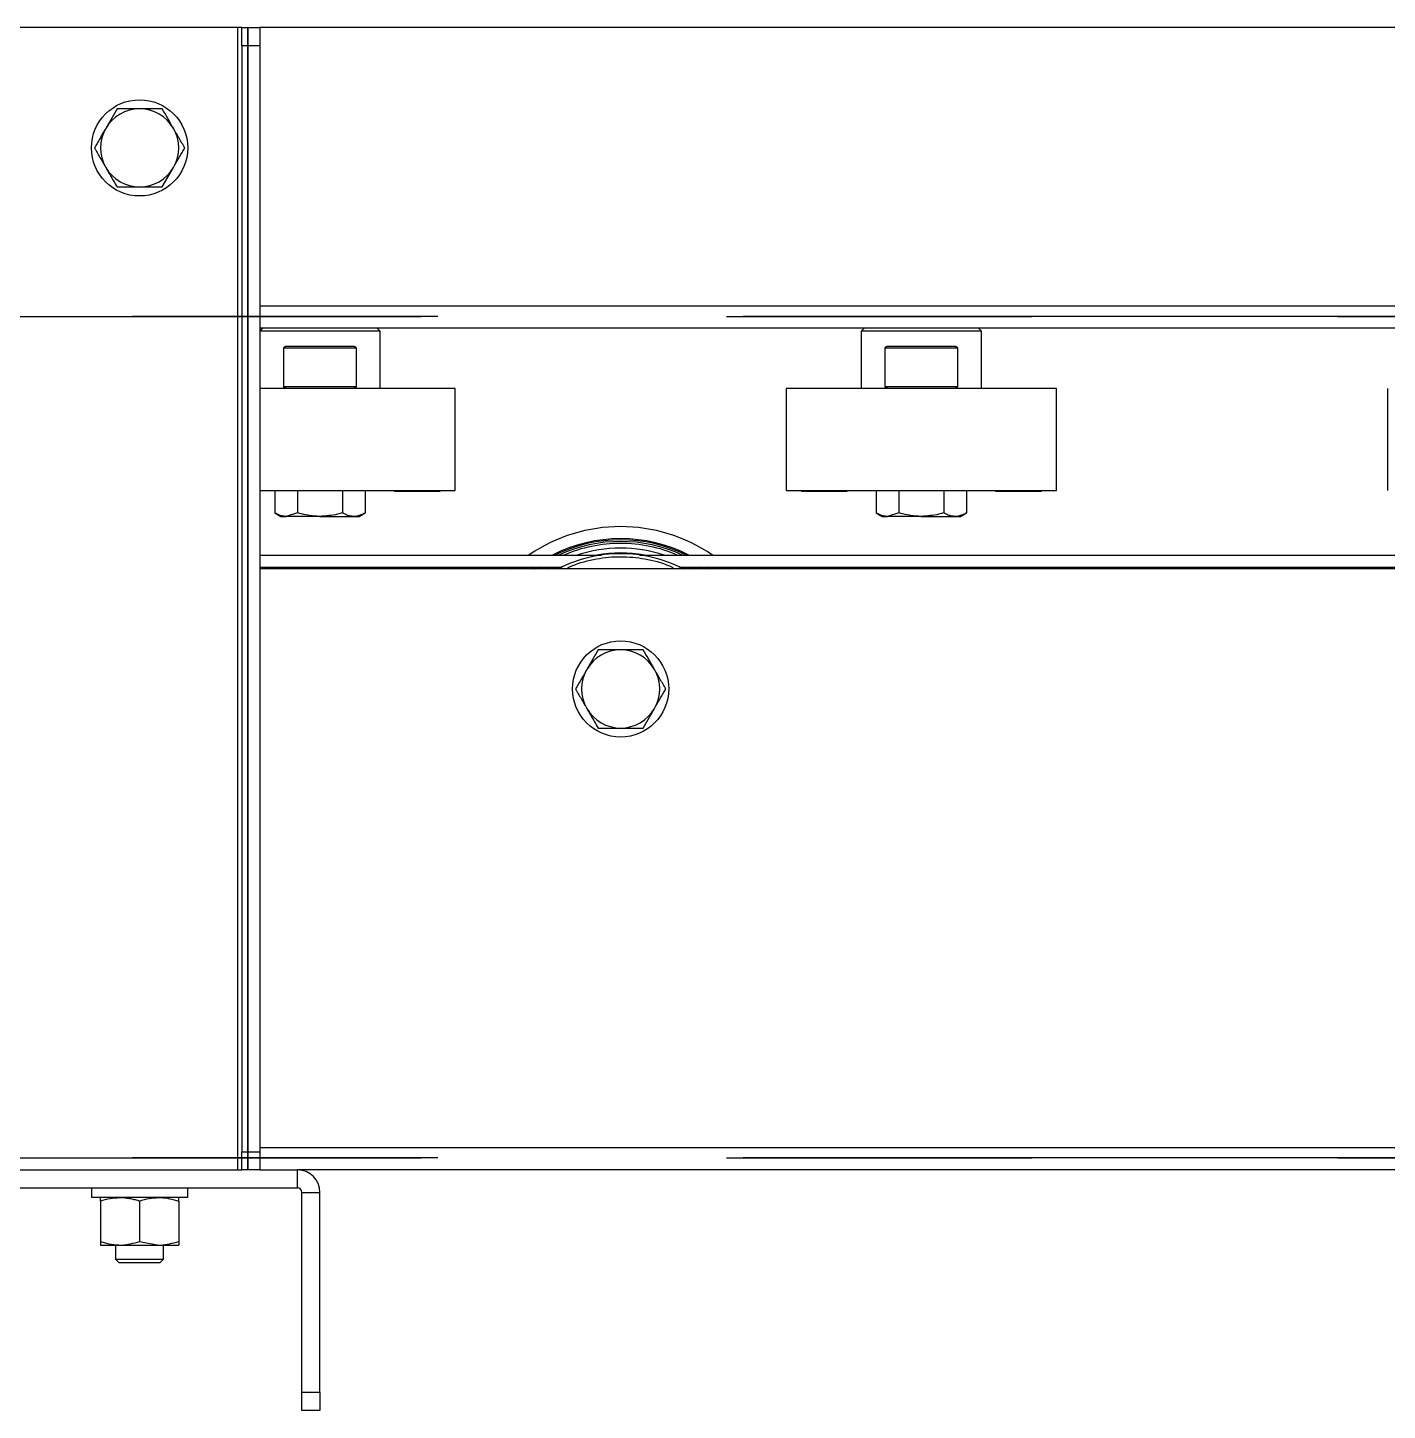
# Model space of a CAD drawing. Header units: millimetres. Extents: x 15 to 415, y 5 to 292.
# Drawn here: x 266.98 to 278.28, y 116.09 to 127.59 of the extents above; entities that cross this region are included whole.
import ezdxf

# ---------------------------------------------------------------- set-up
doc = ezdxf.new("R2010")
doc.units = ezdxf.units.MM
doc.linetypes.add('CENTERX2', pattern=[20.32, 12.7, -2.54, 2.54, -2.54])

msp = doc.modelspace()

# ---------------------------------------------------------------- linework, layer by layer
at = {"color": 7, "linetype": 'Continuous', "lineweight": 25}
for p, q in [((268.72054, 127.58944), (265.0942, 127.58944)), ((268.75737, 127.58944), (268.72054, 127.58944)), ((268.72054, 127.58944), (268.72054, 118.08944)), ((268.75737, 127.43944), (268.75737, 127.58944)), ((268.75737, 127.58944), (268.90737, 127.58944)), ((268.90737, 127.58944), (268.90737, 127.43944)), ((314.90737, 127.58944), (268.90737, 127.58944)), ((268.90737, 127.43944), (268.75737, 127.43944)), ((268.75737, 127.43944), (268.75737, 118.23944)), ((268.90737, 127.43944), (268.90737, 118.23944)), ((267.71973, 126.91444), (267.62591, 126.75194)), ((268.095, 126.26444), (268.18882, 126.42694)), ((268.93237, 125.08944), (268.90737, 125.06444)), ((314.90737, 125.08944), (268.90737, 125.08944)), ((269.40737, 125.06444), (268.90737, 125.06444)), ((269.90737, 125.06444), (269.40737, 125.06444)), ((269.90737, 125.06444), (269.88237, 125.08944)), ((269.90737, 124.58944), (269.90737, 125.06444)), ((273.93237, 125.08944), (273.90737, 125.06444)), ((273.90737, 125.06444), (273.90737, 124.58944)), ((274.40737, 125.06444), (273.90737, 125.06444)), ((274.90737, 125.06444), (274.40737, 125.06444)), ((274.90737, 125.06444), (274.88237, 125.08944)), ((274.90737, 124.58944), (274.90737, 125.06444)), ((269.10737, 124.60444), (269.10737, 124.92444)), ((269.70737, 124.92444), (269.10737, 124.92444)), ((269.12848, 124.93944), (269.68625, 124.93944)), ((269.70737, 124.92444), (269.70737, 124.60444)), ((274.10737, 124.60444), (274.10737, 124.92444)), ((274.70737, 124.92444), (274.10737, 124.92444)), ((274.12848, 124.93944), (274.68625, 124.93944)), ((274.70737, 124.92444), (274.70737, 124.60444)), ((269.6002, 124.58944), (268.90737, 124.58944)), ((269.10737, 124.60444), (269.70737, 124.60444)), ((270.53237, 124.58944), (269.6002, 124.58944)), ((270.53237, 123.73944), (270.53237, 124.58944)), ((273.28237, 124.58944), (273.28237, 123.73944)), ((274.6002, 124.58944), (273.28237, 124.58944)), ((274.10737, 124.60444), (274.70737, 124.60444)), ((275.53237, 124.58944), (274.6002, 124.58944)), ((275.53237, 123.73944), (275.53237, 124.58944)), ((278.28237, 124.58944), (278.28237, 123.73944)), ((268.90737, 123.73944), (269.6002, 123.73944)), ((269.03209, 123.73944), (269.03209, 123.55347)), ((269.21973, 123.73944), (269.21973, 123.55347)), ((269.595, 123.73944), (269.595, 123.55347)), ((269.6002, 123.73944), (270.53237, 123.73944)), ((269.78264, 123.73944), (269.78264, 123.55347)), ((270.02761, 123.73444), (270.02761, 123.73944)), ((270.03, 123.73444), (270.03, 123.73944)), ((270.03, 123.73444), (270.06065, 123.73444)), ((270.06065, 123.73944), (270.06065, 123.73444)), ((270.06065, 123.73444), (270.07382, 123.73444)), ((270.07382, 123.73444), (270.07382, 123.73944)), ((270.08413, 123.73444), (270.08413, 123.73944)), ((270.08992, 123.73444), (270.08992, 123.73944)), ((270.08992, 123.73444), (270.10156, 123.73444)), ((270.10156, 123.73444), (270.10156, 123.73944)), ((270.10156, 123.73444), (270.11635, 123.73444)), ((270.11635, 123.73444), (270.11635, 123.73944)), ((270.11635, 123.73444), (270.128, 123.73444)), ((270.128, 123.73944), (270.128, 123.73444)), ((270.128, 123.73444), (270.14168, 123.73444)), ((270.14587, 123.73444), (270.14587, 123.73944)), ((270.14587, 123.73444), (270.16031, 123.73444)), ((270.16031, 123.73444), (270.16031, 123.73944)), ((270.17571, 123.73444), (270.17571, 123.73944)), ((270.17571, 123.73444), (270.18465, 123.73444)), ((270.18465, 123.73444), (270.18465, 123.73944)), ((270.18465, 123.73444), (270.19327, 123.73444)), ((270.19327, 123.73444), (270.19327, 123.73944)), ((270.19327, 123.73444), (270.20222, 123.73444)), ((270.20222, 123.73444), (270.20222, 123.73944)), ((270.20222, 123.73444), (270.21086, 123.73444)), ((270.21086, 123.73444), (270.21086, 123.73944)), ((270.21086, 123.73444), (270.21978, 123.73444)), ((270.21978, 123.73444), (270.21978, 123.73944)), ((270.21978, 123.73444), (270.22927, 123.73444)), ((270.22927, 123.73444), (270.22927, 123.73944)), ((270.22927, 123.73444), (270.23689, 123.73444)), ((270.23689, 123.73444), (270.23689, 123.73944)), ((270.23689, 123.73444), (270.24032, 123.73444)), ((270.24032, 123.73444), (270.24032, 123.73944)), ((270.24032, 123.73444), (270.24628, 123.73444)), ((270.26174, 123.73444), (270.26174, 123.73944)), ((270.28058, 123.73444), (270.28658, 123.73444)), ((270.28898, 123.73944), (270.28898, 123.73444)), ((270.28908, 123.73444), (270.28908, 123.73944)), ((270.28908, 123.73444), (270.32815, 123.73444)), ((270.32815, 123.73444), (270.32815, 123.73944)), ((270.33893, 123.73944), (270.33893, 123.73444)), ((270.33893, 123.73444), (270.36562, 123.73444)), ((270.36562, 123.73444), (270.36562, 123.73944)), ((270.36687, 123.73444), (270.37695, 123.73444)), ((270.37695, 123.73444), (270.37695, 123.73944)), ((270.37695, 123.73444), (270.38741, 123.73444)), ((270.38741, 123.73444), (270.38741, 123.73944)), ((270.39057, 123.73444), (270.39502, 123.73444)), ((270.39502, 123.73944), (270.39502, 123.73444)), ((270.3978, 123.73444), (270.3978, 123.73944)), ((270.39803, 123.73444), (270.4, 123.73444)), ((270.4, 123.73944), (270.4, 123.73444)), ((270.4021, 123.73444), (270.4021, 123.73944)), ((270.40302, 123.73444), (270.40716, 123.73444)), ((270.40716, 123.73944), (270.40716, 123.73444)), ((273.28237, 123.73944), (274.6002, 123.73944)), ((273.40758, 123.73944), (273.40758, 123.73444)), ((273.40801, 123.73444), (273.40801, 123.73944)), ((273.40801, 123.73444), (273.40872, 123.73444)), ((273.40918, 123.73944), (273.40918, 123.73444)), ((273.4107, 123.73444), (273.4107, 123.73944)), ((273.41693, 123.73444), (273.43462, 123.73444)), ((273.44106, 123.73444), (273.442, 123.73444)), ((273.442, 123.73444), (273.442, 123.73944)), ((273.442, 123.73444), (273.45236, 123.73444)), ((273.45236, 123.73444), (273.45236, 123.73944)), ((273.45236, 123.73444), (273.47266, 123.73444)), ((273.47266, 123.73444), (273.47266, 123.73944)), ((273.47266, 123.73444), (273.48851, 123.73444)), ((273.48857, 123.73444), (273.48857, 123.73944)), ((273.48857, 123.73444), (273.48974, 123.73444)), ((273.48974, 123.73944), (273.48974, 123.73444)), ((273.48974, 123.73444), (273.49985, 123.73444)), ((273.49985, 123.73444), (273.49985, 123.73944)), ((273.51868, 123.73444), (273.51868, 123.73944)), ((273.51868, 123.73444), (273.52386, 123.73444)), ((273.52386, 123.73444), (273.52386, 123.73944)), ((273.52386, 123.73444), (273.53686, 123.73444)), ((273.53891, 123.73444), (273.53891, 123.73944)), ((273.53891, 123.73444), (273.54579, 123.73444)), ((273.54579, 123.73444), (273.54579, 123.73944)), ((273.54579, 123.73444), (273.54771, 123.73444)), ((273.55975, 123.73444), (273.55975, 123.73944)), ((273.55975, 123.73444), (273.56661, 123.73444)), ((273.56661, 123.73444), (273.56661, 123.73944)), ((273.58043, 123.73444), (273.58043, 123.73944)), ((273.58043, 123.73444), (273.58302, 123.73444)), ((273.58343, 123.73444), (273.58343, 123.73944)), ((273.58343, 123.73444), (273.60729, 123.73444)), ((273.60729, 123.73444), (273.60729, 123.73944)), ((273.60936, 123.73944), (273.60936, 123.73444)), ((273.62928, 123.73444), (273.62928, 123.73944)), ((273.63209, 123.73444), (273.63209, 123.73944)), ((273.63209, 123.73444), (273.63473, 123.73444)), ((273.64054, 123.73444), (273.64054, 123.73944)), ((273.64054, 123.73444), (273.65669, 123.73444)), ((273.65669, 123.73444), (273.65669, 123.73944)), ((273.67848, 123.73444), (273.67848, 123.73944)), ((273.68132, 123.73444), (273.68132, 123.73944)), ((273.68132, 123.73444), (273.68276, 123.73444)), ((273.68276, 123.73444), (273.68276, 123.73944)), ((273.68276, 123.73444), (273.69587, 123.73444)), ((273.69587, 123.73444), (273.69587, 123.73944)), ((273.69587, 123.73444), (273.71271, 123.73444)), ((273.71271, 123.73444), (273.71271, 123.73944)), ((273.71271, 123.73444), (273.72573, 123.73444)), ((273.72573, 123.73444), (273.72573, 123.73944)), ((273.72573, 123.73444), (273.78292, 123.73444)), ((273.78292, 123.73444), (273.78292, 123.73944)), ((273.78533, 123.73444), (273.78533, 123.73944)), ((274.03209, 123.73944), (274.03209, 123.55347)), ((274.21973, 123.73944), (274.21973, 123.55347)), ((274.595, 123.73944), (274.595, 123.55347)), ((274.6002, 123.73944), (275.53237, 123.73944)), ((274.78264, 123.73944), (274.78264, 123.55347)), ((275.02761, 123.73444), (275.02761, 123.73944)), ((275.03, 123.73444), (275.03, 123.73944)), ((275.03, 123.73444), (275.06065, 123.73444)), ((275.06065, 123.73944), (275.06065, 123.73444)), ((275.06065, 123.73444), (275.07382, 123.73444)), ((275.07382, 123.73444), (275.07382, 123.73944)), ((275.08413, 123.73444), (275.08413, 123.73944)), ((275.08992, 123.73444), (275.08992, 123.73944)), ((275.08992, 123.73444), (275.10156, 123.73444)), ((275.10156, 123.73444), (275.10156, 123.73944)), ((275.10156, 123.73444), (275.11635, 123.73444)), ((275.11635, 123.73444), (275.11635, 123.73944)), ((275.11635, 123.73444), (275.128, 123.73444)), ((275.128, 123.73944), (275.128, 123.73444)), ((275.128, 123.73444), (275.14168, 123.73444)), ((275.14587, 123.73444), (275.14587, 123.73944)), ((275.14587, 123.73444), (275.16031, 123.73444)), ((275.16031, 123.73444), (275.16031, 123.73944)), ((275.17571, 123.73444), (275.17571, 123.73944)), ((275.17571, 123.73444), (275.18465, 123.73444)), ((275.18465, 123.73444), (275.18465, 123.73944)), ((275.18465, 123.73444), (275.19327, 123.73444)), ((275.19327, 123.73444), (275.19327, 123.73944)), ((275.19327, 123.73444), (275.20222, 123.73444)), ((275.20222, 123.73444), (275.20222, 123.73944)), ((275.20222, 123.73444), (275.21086, 123.73444)), ((275.21086, 123.73444), (275.21086, 123.73944)), ((275.21086, 123.73444), (275.21978, 123.73444)), ((275.21978, 123.73444), (275.21978, 123.73944)), ((275.21978, 123.73444), (275.22927, 123.73444)), ((275.22927, 123.73444), (275.22927, 123.73944)), ((275.22927, 123.73444), (275.23689, 123.73444)), ((275.23689, 123.73444), (275.23689, 123.73944)), ((275.23689, 123.73444), (275.24032, 123.73444)), ((275.24032, 123.73444), (275.24032, 123.73944)), ((275.24032, 123.73444), (275.24628, 123.73444)), ((275.25788, 123.73444), (275.26282, 123.73444)), ((275.26174, 123.73444), (275.26174, 123.73944)), ((275.28058, 123.73444), (275.28658, 123.73444)), ((275.28898, 123.73944), (275.28898, 123.73444)), ((275.28908, 123.73444), (275.28908, 123.73944)), ((275.28908, 123.73444), (275.32815, 123.73444)), ((275.32815, 123.73444), (275.32815, 123.73944)), ((275.33893, 123.73944), (275.33893, 123.73444)), ((275.33893, 123.73444), (275.36562, 123.73444)), ((275.36562, 123.73444), (275.36562, 123.73944)), ((275.36687, 123.73444), (275.37695, 123.73444)), ((275.37695, 123.73444), (275.37695, 123.73944)), ((275.37695, 123.73444), (275.38741, 123.73444)), ((275.38741, 123.73444), (275.38741, 123.73944)), ((275.39057, 123.73444), (275.39502, 123.73444)), ((275.39502, 123.73944), (275.39502, 123.73444)), ((275.3978, 123.73444), (275.3978, 123.73944)), ((275.39803, 123.73444), (275.4, 123.73444)), ((275.4, 123.73944), (275.4, 123.73444)), ((275.4021, 123.73444), (275.4021, 123.73944)), ((275.40302, 123.73444), (275.40716, 123.73444)), ((275.40716, 123.73944), (275.40716, 123.73444)), ((269.03209, 123.55347), (269.08237, 123.52444)), ((269.08237, 123.52444), (269.12591, 123.52444)), ((269.21973, 123.55347), (269.12591, 123.52444)), ((269.40737, 123.52444), (269.12591, 123.52444)), ((269.40737, 123.52444), (269.68882, 123.52444)), ((269.68882, 123.52444), (269.73237, 123.52444)), ((269.73237, 123.52444), (269.78264, 123.55347)), ((274.03209, 123.55347), (274.08237, 123.52444)), ((274.08237, 123.52444), (274.12591, 123.52444)), ((274.21973, 123.55347), (274.12591, 123.52444)), ((274.40737, 123.52444), (274.12591, 123.52444)), ((274.40737, 123.52444), (274.68882, 123.52444)), ((274.68882, 123.52444), (274.73237, 123.52444)), ((274.73237, 123.52444), (274.78264, 123.55347)), ((268.90737, 123.20294), (271.74692, 123.20294)), ((272.06781, 123.20294), (281.74692, 123.20294)), ((268.90737, 123.10294), (271.41906, 123.10294)), ((314.90737, 123.08944), (268.90737, 123.08944)), ((271.00045, 123.08944), (271.01556, 123.10294)), ((271.17571, 123.10294), (271.15737, 123.08944)), ((271.19725, 123.08944), (271.21665, 123.10294)), ((271.24637, 123.10294), (271.22612, 123.08944)), ((272.39567, 123.10294), (281.41906, 123.10294)), ((272.58861, 123.08944), (272.56836, 123.10294)), ((272.59808, 123.10294), (272.61748, 123.08944)), ((272.65737, 123.08944), (272.63902, 123.10294)), ((272.79917, 123.10294), (272.81428, 123.08944)), ((271.71973, 122.41444), (271.62591, 122.25194)), ((272.095, 121.76444), (272.18882, 121.92694)), ((268.75737, 118.23944), (268.90737, 118.23944)), ((268.75737, 118.08944), (268.75737, 118.23944)), ((268.90737, 118.23944), (268.90737, 118.08944)), ((265.0942, 118.08944), (268.72054, 118.08944)), ((268.72054, 118.08944), (268.75737, 118.08944)), ((268.90737, 118.08944), (268.75737, 118.08944)), ((268.90737, 118.08944), (269.22054, 118.08944)), ((269.22054, 117.93944), (269.22054, 118.08944)), ((314.5942, 118.08944), (269.22054, 118.08944)), ((264.5942, 117.93944), (269.22054, 117.93944)), ((267.50737, 117.93944), (267.50737, 117.85944)), ((268.30737, 117.85944), (268.30737, 117.93944)), ((269.25737, 117.90261), (269.40737, 117.90261)), ((269.25737, 116.23944), (269.25737, 117.90261)), ((269.40737, 116.23944), (269.40737, 117.90261)), ((268.30737, 117.85944), (267.50737, 117.85944)), ((267.58237, 117.83042), (267.58237, 117.49347)), ((267.90737, 117.83042), (267.90737, 117.49347)), ((268.23237, 117.83042), (268.23237, 117.49347)), ((267.58237, 117.46444), (267.74487, 117.46444)), ((267.70737, 117.46444), (267.70737, 117.34717)), ((267.74487, 117.46444), (268.06987, 117.46444)), ((267.90737, 117.49347), (268.06987, 117.46444)), ((268.06987, 117.46444), (268.23237, 117.46444)), ((268.10737, 117.34717), (268.10737, 117.46444)), ((267.70737, 117.34717), (267.73509, 117.31944)), ((267.70737, 117.34717), (268.10737, 117.34717)), ((267.73509, 117.31944), (268.07964, 117.31944)), ((268.07964, 117.31944), (268.10737, 117.34717)), ((269.25737, 116.08944), (269.25737, 116.23944)), ((269.25737, 116.23944), (269.40737, 116.23944)), ((269.40737, 116.23944), (269.40737, 116.08944)), ((269.40737, 116.08944), (269.25737, 116.08944))]:
    msp.add_line(p, q, dxfattribs=at)
at = {"color": 7, "linetype": 'CENTERX2'}
for p, q in [((268.80837, 127.58944), (268.80837, 118.08944)), ((268.80837, 118.08944), (268.80837, 127.58944)), ((366.90737, 125.18844), (216.90737, 125.18844)), ((216.90737, 125.18844), (366.90737, 125.18844)), ((216.90737, 118.18844), (366.90737, 118.18844)), ((366.90737, 118.18844), (216.90737, 118.18844))]:
    msp.add_line(p, q, dxfattribs=at)
at = {"color": 8, "linetype": 'Continuous', "lineweight": 25}
for p, q in [((268.90737, 125.27627), (314.90737, 125.27627)), ((271.17366, 123.08944), (271.19243, 123.10294)), ((271.29868, 123.08944), (271.32143, 123.10294)), ((271.37941, 123.08944), (271.40581, 123.10294)), ((272.40892, 123.10294), (272.43532, 123.08944)), ((272.4933, 123.10294), (272.51605, 123.08944)), ((272.62231, 123.10294), (272.64107, 123.08944)), ((268.90737, 118.27627), (314.90737, 118.27627))]:
    msp.add_line(p, q, dxfattribs=at)
at = {"color": 7, "linetype": 'Continuous', "lineweight": 25}
for centre in [(267.90737, 126.58944), (271.90737, 122.08944)]:
    msp.add_circle(centre, 0.4, dxfattribs=at)
for centre, radius, start, end in [((267.90737, 126.58944), 0.325, 90, 150), ((267.90737, 126.58944), 0.325, 30, 90), ((267.90737, 126.58944), 0.325, 150, 210), ((267.90737, 126.58944), 0.325, 330, 30), ((267.90737, 126.58944), 0.325, 210, 270), ((267.90737, 126.58944), 0.325, 270, 330), ((271.90737, 122.08944), 1.35, 55.569721, 124.430279), ((271.90737, 122.08944), 1.25, 62.973947, 117.026053), ((271.90737, 122.08944), 1.22649, 65.213844, 114.786156), ((271.90737, 122.08944), 1.21, 90, 113.037645), ((271.90737, 122.08944), 1.21, 66.962355, 90), ((271.90737, 122.08944), 1.125, 90, 117.266044), ((271.90737, 122.08944), 1.125, 62.733956, 90), ((271.90737, 122.08944), 0.325, 90, 150), ((271.90737, 122.08944), 0.325, 30, 90), ((271.90737, 122.08944), 0.325, 150, 210), ((271.90737, 122.08944), 0.325, 330, 30), ((271.90737, 122.08944), 0.325, 210, 270), ((271.90737, 122.08944), 0.325, 270, 330), ((269.22054, 117.90261), 0.18683, 0, 90), ((269.22054, 117.90261), 0.03683, 0, 90)]:
    msp.add_arc(centre, radius, start, end, dxfattribs=at)
at = {"color": 8, "linetype": 'Continuous', "lineweight": 25}
for radius, start, end in [(1.24029, 63.866951, 116.133049), (1.17068, 72.018173, 107.981827), (1.13081, 79.961409, 100.038591)]:
    msp.add_arc((271.90737, 122.08944), radius, start, end, dxfattribs=at)
at = {"color": 7, "linetype": 'Continuous', "lineweight": 25}
for points, knots in [([(267.90737, 126.91444), (267.89201, 126.91444), (267.82851, 126.91444), (267.76664, 126.91444), (267.71973, 126.91444)], [0, 0, 0, 0, 0.24185142, 1, 1, 1, 1]), ([(268.095, 126.91444), (268.08133, 126.91444), (268.02022, 126.91444), (267.95669, 126.91444), (267.90737, 126.91444)], [0, 0, 0, 0, 0.22371328, 1, 1, 1, 1]), ([(268.18882, 126.75194), (268.1866, 126.7558), (268.16976, 126.78496), (268.13801, 126.83996), (268.10943, 126.88947), (268.095, 126.91444)], [0, 0, 0, 0, 0.07007691, 0.53077766, 1, 1, 1, 1]), ([(267.62591, 126.75194), (267.62368, 126.74809), (267.61782, 126.73793), (267.6083, 126.72145), (267.59738, 126.70252), (267.58277, 126.67723), (267.5682, 126.652), (267.55372, 126.6269), (267.54286, 126.6081), (267.53568, 126.59567), (267.53209, 126.58944)], [0, 0, 0, 0, 0.070036107, 0.184842993, 0.299816611, 0.41526294, 0.647866756, 0.765024679, 0.882473115, 1, 1, 1, 1]), ([(268.28264, 126.58944), (268.27507, 126.60257), (268.25988, 126.62888), (268.24051, 126.66242), (268.22481, 126.68961), (268.2129, 126.71025), (268.20088, 126.73105), (268.19285, 126.74498), (268.18882, 126.75194)], [0, 0, 0, 0, 0.2473449, 0.49601219, 0.62098533, 0.74684355, 0.87330953, 1, 1, 1, 1]), ([(267.53209, 126.58944), (267.53587, 126.5829), (267.54721, 126.56325), (267.56644, 126.52995), (267.58994, 126.48924), (267.60985, 126.45475), (267.62189, 126.43391), (267.62591, 126.42694)], [0, 0, 0, 0, 0.123597525, 0.371247822, 0.621013548, 0.873301388, 1, 1, 1, 1]), ([(268.18882, 126.42694), (268.19105, 126.4308), (268.20057, 126.44728), (268.21374, 126.4701), (268.22829, 126.4953), (268.23921, 126.51422), (268.25013, 126.53313), (268.26102, 126.55198), (268.27187, 126.57078), (268.27905, 126.58322), (268.28264, 126.58944)], [0, 0, 0, 0, 0.07003681, 0.29977827, 0.41522575, 0.53148028, 0.64786324, 0.76502233, 0.88247194, 1, 1, 1, 1]), ([(267.62591, 126.42694), (267.62813, 126.42309), (267.64009, 126.40239), (267.66174, 126.36488), (267.69089, 126.31438), (267.71001, 126.28128), (267.71973, 126.26444)], [0, 0, 0, 0, 0.07005137, 0.3766066, 0.68307341, 1, 1, 1, 1]), ([(267.71973, 126.26444), (267.7429, 126.26444), (267.78945, 126.26444), (267.84489, 126.26444), (267.88435, 126.26444), (267.89969, 126.26444), (267.90737, 126.26444)], [0, 0, 0, 0, 0.37742408, 0.75834263, 0.87907343, 1, 1, 1, 1]), ([(267.90737, 126.26444), (267.95669, 126.26444), (268.02022, 126.26444), (268.08133, 126.26444), (268.095, 126.26444)], [0, 0, 0, 0, 0.77628672, 1, 1, 1, 1]), ([(269.10737, 124.92444), (269.10749, 124.92566), (269.10772, 124.92809), (269.10966, 124.93174), (269.11251, 124.93466), (269.11605, 124.93684), (269.11979, 124.93831), (269.12396, 124.93927), (269.12697, 124.93938), (269.12848, 124.93944)], [0, 0, 0, 0, 0.11116437, 0.22155782, 0.39117964, 0.52732907, 0.66706995, 0.83215896, 1, 1, 1, 1]), ([(269.68625, 124.93944), (269.68832, 124.93933), (269.69254, 124.93911), (269.69812, 124.93725), (269.70209, 124.93473), (269.70451, 124.93227), (269.70611, 124.92991), (269.70718, 124.92721), (269.70731, 124.92526), (269.70737, 124.92444)], [0, 0, 0, 0, 0.229450284, 0.466684963, 0.643088592, 0.731025051, 0.821782574, 0.924949013, 1, 1, 1, 1]), ([(274.10737, 124.92444), (274.10749, 124.92566), (274.10772, 124.92809), (274.10966, 124.93174), (274.11251, 124.93466), (274.11605, 124.93684), (274.11979, 124.93831), (274.12396, 124.93927), (274.12697, 124.93938), (274.12848, 124.93944)], [0, 0, 0, 0, 0.11116437, 0.22155782, 0.39117964, 0.52732907, 0.66706995, 0.83215896, 1, 1, 1, 1]), ([(274.68625, 124.93944), (274.68832, 124.93933), (274.69254, 124.93911), (274.69812, 124.93725), (274.70209, 124.93473), (274.70451, 124.93227), (274.70611, 124.92991), (274.70718, 124.92721), (274.70731, 124.92526), (274.70737, 124.92444)], [0, 0, 0, 0, 0.229450284, 0.466684963, 0.643088592, 0.731025051, 0.821782574, 0.924949013, 1, 1, 1, 1]), ([(269.12848, 124.58944), (269.12641, 124.58956), (269.1222, 124.58978), (269.11662, 124.59164), (269.11264, 124.59416), (269.11022, 124.59662), (269.10862, 124.59898), (269.10755, 124.60168), (269.10742, 124.60362), (269.10737, 124.60444)], [0, 0, 0, 0, 0.22945028, 0.46668496, 0.64308859, 0.73102505, 0.82178257, 0.92494901, 1, 1, 1, 1]), ([(269.70737, 124.60444), (269.70725, 124.60323), (269.70701, 124.6008), (269.70508, 124.59714), (269.70222, 124.59423), (269.69868, 124.59205), (269.69494, 124.59058), (269.69077, 124.58962), (269.68776, 124.5895), (269.68625, 124.58944)], [0, 0, 0, 0, 0.111164368, 0.221557819, 0.391179643, 0.527329074, 0.667069947, 0.83215896, 1, 1, 1, 1]), ([(274.12848, 124.58944), (274.12641, 124.58956), (274.1222, 124.58978), (274.11662, 124.59164), (274.11264, 124.59416), (274.11022, 124.59662), (274.10862, 124.59898), (274.10755, 124.60168), (274.10742, 124.60362), (274.10737, 124.60444)], [0, 0, 0, 0, 0.22945028, 0.46668496, 0.64308859, 0.73102505, 0.82178257, 0.92494901, 1, 1, 1, 1]), ([(274.70737, 124.60444), (274.70725, 124.60323), (274.70701, 124.6008), (274.70508, 124.59714), (274.70222, 124.59423), (274.69868, 124.59205), (274.69494, 124.59058), (274.69077, 124.58962), (274.68776, 124.5895), (274.68625, 124.58944)], [0, 0, 0, 0, 0.111164368, 0.221557819, 0.391179643, 0.527329074, 0.667069947, 0.83215896, 1, 1, 1, 1]), ([(270.02509, 123.73444), (270.02501, 123.73444), (270.02473, 123.73444), (270.02586, 123.73444), (270.02714, 123.73444), (270.02761, 123.73444)], [0, 0, 0, 0, 0.21314141, 0.71661351, 1, 1, 1, 1]), ([(270.02761, 123.73444), (270.02779, 123.73444), (270.02814, 123.73444), (270.02891, 123.73444), (270.02956, 123.73444), (270.03, 123.73444)], [0, 0, 0, 0, 0.25045902, 0.50101274, 1, 1, 1, 1]), ([(270.0748, 123.73444), (270.075, 123.73444), (270.07667, 123.73444), (270.08, 123.73444), (270.08288, 123.73444), (270.08413, 123.73444)], [0, 0, 0, 0, 0.07067621, 0.59539733, 1, 1, 1, 1]), ([(270.08413, 123.73444), (270.08554, 123.73444), (270.08737, 123.73444), (270.08889, 123.73444), (270.08923, 123.73444)], [0, 0, 0, 0, 0.77627831, 1, 1, 1, 1]), ([(270.14289, 123.73444), (270.14293, 123.73444), (270.143, 123.73444), (270.14487, 123.73444), (270.14587, 123.73444)], [0, 0, 0, 0, 0.46669989, 1, 1, 1, 1]), ([(270.16031, 123.73444), (270.16244, 123.73444), (270.16558, 123.73444), (270.17176, 123.73444), (270.17686, 123.73444), (270.18006, 123.73444), (270.18175, 123.73444)], [0, 0, 0, 0, 0.40461672, 0.59534225, 0.78652504, 1, 1, 1, 1]), ([(270.24792, 123.73444), (270.24817, 123.73444), (270.24885, 123.73444), (270.25237, 123.73444), (270.25715, 123.73444), (270.26059, 123.73444), (270.26174, 123.73444)], [0, 0, 0, 0, 0.18044363, 0.4996936, 0.83322072, 1, 1, 1, 1]), ([(270.25788, 123.73444), (270.26114, 123.73444), (270.26522, 123.73444), (270.26944, 123.73444), (270.27029, 123.73444)], [0, 0, 0, 0, 0.7969489, 1, 1, 1, 1]), ([(270.26174, 123.73444), (270.26246, 123.73444), (270.26389, 123.73444), (270.26612, 123.73444), (270.26842, 123.73444), (270.27059, 123.73444), (270.27259, 123.73444), (270.27442, 123.73444), (270.27622, 123.73444), (270.27796, 123.73444), (270.27962, 123.73444), (270.2812, 123.73444), (270.28271, 123.73444), (270.28408, 123.73444), (270.28533, 123.73444), (270.28643, 123.73444), (270.28739, 123.73444), (270.28826, 123.73444), (270.28873, 123.73444), (270.28898, 123.73444)], [0, 0, 0, 0, 0.06628878, 0.13299179, 0.20156237, 0.27110744, 0.32584751, 0.38101955, 0.43752861, 0.49442981, 0.54915481, 0.60422618, 0.6605867, 0.71743599, 0.77093777, 0.82491453, 0.88036704, 0.93627695, 1, 1, 1, 1]), ([(270.27098, 123.73444), (270.27096, 123.73444), (270.27089, 123.73444), (270.27096, 123.73444), (270.27108, 123.73444), (270.27136, 123.73444), (270.2717, 123.73444), (270.27202, 123.73444), (270.27213, 123.73444)], [0, 0, 0, 0, 0.09795091, 0.2787516, 0.46031045, 0.59478195, 0.86465331, 1, 1, 1, 1]), ([(270.32815, 123.73444), (270.32845, 123.73444), (270.32904, 123.73444), (270.32996, 123.73444), (270.33091, 123.73444), (270.33181, 123.73444), (270.33265, 123.73444), (270.33343, 123.73444), (270.3342, 123.73444), (270.33492, 123.73444), (270.33559, 123.73444), (270.33621, 123.73444), (270.33679, 123.73444), (270.33731, 123.73444), (270.33776, 123.73444), (270.33815, 123.73444), (270.33848, 123.73444), (270.33873, 123.73444), (270.33887, 123.73444), (270.33893, 123.73444)], [0, 0, 0, 0, 0.06907481, 0.13836498, 0.2094942, 0.28183557, 0.34134062, 0.40136976, 0.46289835, 0.52490516, 0.58072871, 0.63695146, 0.69455548, 0.75269614, 0.80456157, 0.85688766, 0.91058525, 0.96461916, 1, 1, 1, 1]), ([(270.38881, 123.73444), (270.38922, 123.73444), (270.39122, 123.73444), (270.39321, 123.73444), (270.39479, 123.73444)], [0, 0, 0, 0, 0.20878597, 1, 1, 1, 1]), ([(270.3978, 123.73444), (270.39757, 123.73444), (270.3971, 123.73444), (270.3964, 123.73444), (270.39571, 123.73444), (270.39525, 123.73444), (270.39502, 123.73444)], [0, 0, 0, 0, 0.2506984, 0.50128538, 0.7506427, 1, 1, 1, 1]), ([(270.4, 123.73444), (270.40018, 123.73444), (270.40053, 123.73444), (270.40121, 123.73444), (270.40174, 123.73444), (270.4021, 123.73444)], [0, 0, 0, 0, 0.25063043, 0.50121468, 1, 1, 1, 1]), ([(273.40758, 123.73444), (273.40762, 123.73444), (273.4077, 123.73444), (273.40782, 123.73444), (273.40794, 123.73444), (273.40801, 123.73444)], [0, 0, 0, 0, 0.25049932, 0.50093268, 1, 1, 1, 1]), ([(273.4107, 123.73444), (273.41403, 123.73444), (273.42068, 123.73444), (273.42943, 123.73444), (273.43486, 123.73444), (273.43697, 123.73444)], [0, 0, 0, 0, 0.37999062, 0.75962697, 1, 1, 1, 1]), ([(273.44037, 123.73444), (273.44034, 123.73444), (273.44028, 123.73444), (273.44052, 123.73444), (273.44077, 123.73444), (273.44111, 123.73444), (273.44153, 123.73444), (273.44184, 123.73444), (273.442, 123.73444)], [0, 0, 0, 0, 0.27327484, 0.42109323, 0.56521825, 0.70965688, 0.85477745, 1, 1, 1, 1]), ([(273.48881, 123.73444), (273.48872, 123.73444), (273.48855, 123.73444), (273.48847, 123.73444), (273.48851, 123.73444), (273.48872, 123.73444), (273.48908, 123.73444), (273.48949, 123.73444), (273.48974, 123.73444)], [0, 0, 0, 0, 0.152197334, 0.305380708, 0.459976358, 0.618868193, 0.778979022, 1, 1, 1, 1]), ([(273.49985, 123.73444), (273.50085, 123.73444), (273.50278, 123.73444), (273.50797, 123.73444), (273.51191, 123.73444), (273.51398, 123.73444), (273.51416, 123.73444)], [0, 0, 0, 0, 0.34442477, 0.66995648, 0.97202136, 1, 1, 1, 1]), ([(273.51635, 123.73444), (273.51634, 123.73444), (273.51625, 123.73444), (273.51629, 123.73444), (273.51647, 123.73444), (273.51677, 123.73444), (273.51726, 123.73444), (273.51791, 123.73444), (273.51843, 123.73444), (273.51868, 123.73444)], [0, 0, 0, 0, 0.01653062, 0.21682148, 0.31828921, 0.48616051, 0.65522941, 0.82729332, 1, 1, 1, 1]), ([(273.53675, 123.73444), (273.5368, 123.73444), (273.5369, 123.73444), (273.53827, 123.73444), (273.53891, 123.73444)], [0, 0, 0, 0, 0.52656025, 1, 1, 1, 1]), ([(273.54579, 123.73444), (273.54665, 123.73444), (273.54839, 123.73444), (273.55166, 123.73444), (273.55435, 123.73444), (273.55546, 123.73444)], [0, 0, 0, 0, 0.36861676, 0.73972635, 1, 1, 1, 1]), ([(273.55692, 123.73444), (273.55692, 123.73444), (273.5569, 123.73444), (273.55835, 123.73444), (273.55957, 123.73444), (273.55975, 123.73444)], [0, 0, 0, 0, 0.158767813, 0.876070232, 1, 1, 1, 1]), ([(273.56661, 123.73444), (273.56805, 123.73444), (273.5705, 123.73444), (273.57579, 123.73444), (273.57899, 123.73444), (273.58043, 123.73444)], [0, 0, 0, 0, 0.43959189, 0.74804775, 1, 1, 1, 1]), ([(273.60729, 123.73444), (273.60745, 123.73444), (273.60776, 123.73444), (273.60842, 123.73444), (273.60898, 123.73444), (273.60936, 123.73444)], [0, 0, 0, 0, 0.25034864, 0.5007655, 1, 1, 1, 1]), ([(273.60936, 123.73444), (273.61103, 123.73444), (273.61384, 123.73444), (273.61913, 123.73444), (273.6243, 123.73444), (273.62754, 123.73444), (273.62928, 123.73444)], [0, 0, 0, 0, 0.31857247, 0.53405374, 0.75020241, 1, 1, 1, 1]), ([(273.62928, 123.73444), (273.62953, 123.73444), (273.63003, 123.73444), (273.63094, 123.73444), (273.63163, 123.73444), (273.63209, 123.73444)], [0, 0, 0, 0, 0.25082463, 0.50196507, 1, 1, 1, 1]), ([(273.636, 123.73444), (273.63606, 123.73444), (273.6362, 123.73444), (273.6382, 123.73444), (273.63995, 123.73444), (273.64054, 123.73444)], [0, 0, 0, 0, 0.29169999, 0.76254839, 1, 1, 1, 1]), ([(273.65669, 123.73444), (273.65831, 123.73444), (273.66101, 123.73444), (273.6662, 123.73444), (273.67138, 123.73444), (273.67552, 123.73444), (273.67784, 123.73444), (273.67848, 123.73444)], [0, 0, 0, 0, 0.29156218, 0.48449602, 0.67811868, 0.91155997, 1, 1, 1, 1]), ([(273.67848, 123.73444), (273.67872, 123.73444), (273.67921, 123.73444), (273.68017, 123.73444), (273.68086, 123.73444), (273.68132, 123.73444)], [0, 0, 0, 0, 0.25018906, 0.50040982, 1, 1, 1, 1]), ([(273.78292, 123.73444), (273.78313, 123.73444), (273.78357, 123.73444), (273.7844, 123.73444), (273.78496, 123.73444), (273.78533, 123.73444)], [0, 0, 0, 0, 0.25036926, 0.50078188, 1, 1, 1, 1]), ([(273.78533, 123.73444), (273.78714, 123.73444), (273.78952, 123.73444), (273.78962, 123.73444), (273.78964, 123.73444)], [0, 0, 0, 0, 0.75607246, 1, 1, 1, 1]), ([(275.02509, 123.73444), (275.02501, 123.73444), (275.02473, 123.73444), (275.02586, 123.73444), (275.02714, 123.73444), (275.02761, 123.73444)], [0, 0, 0, 0, 0.21314141, 0.71661351, 1, 1, 1, 1]), ([(275.02761, 123.73444), (275.02779, 123.73444), (275.02814, 123.73444), (275.02891, 123.73444), (275.02956, 123.73444), (275.03, 123.73444)], [0, 0, 0, 0, 0.25045902, 0.50101274, 1, 1, 1, 1]), ([(275.0748, 123.73444), (275.075, 123.73444), (275.07667, 123.73444), (275.08, 123.73444), (275.08288, 123.73444), (275.08413, 123.73444)], [0, 0, 0, 0, 0.07067621, 0.59539733, 1, 1, 1, 1]), ([(275.08413, 123.73444), (275.08554, 123.73444), (275.08737, 123.73444), (275.08889, 123.73444), (275.08923, 123.73444)], [0, 0, 0, 0, 0.77627831, 1, 1, 1, 1]), ([(275.14289, 123.73444), (275.14293, 123.73444), (275.143, 123.73444), (275.14487, 123.73444), (275.14587, 123.73444)], [0, 0, 0, 0, 0.46669989, 1, 1, 1, 1]), ([(275.16031, 123.73444), (275.16244, 123.73444), (275.16558, 123.73444), (275.17176, 123.73444), (275.17686, 123.73444), (275.18006, 123.73444), (275.18175, 123.73444)], [0, 0, 0, 0, 0.40461672, 0.59534225, 0.78652504, 1, 1, 1, 1]), ([(275.24792, 123.73444), (275.24817, 123.73444), (275.24885, 123.73444), (275.25237, 123.73444), (275.25715, 123.73444), (275.26059, 123.73444), (275.26174, 123.73444)], [0, 0, 0, 0, 0.18044363, 0.4996936, 0.83322072, 1, 1, 1, 1]), ([(275.26174, 123.73444), (275.26246, 123.73444), (275.26389, 123.73444), (275.26612, 123.73444), (275.26842, 123.73444), (275.27059, 123.73444), (275.27259, 123.73444), (275.27442, 123.73444), (275.27622, 123.73444), (275.27796, 123.73444), (275.27962, 123.73444), (275.2812, 123.73444), (275.28271, 123.73444), (275.28408, 123.73444), (275.28533, 123.73444), (275.28643, 123.73444), (275.28739, 123.73444), (275.28826, 123.73444), (275.28873, 123.73444), (275.28898, 123.73444)], [0, 0, 0, 0, 0.06628878, 0.13299179, 0.20156237, 0.27110744, 0.32584751, 0.38101955, 0.43752861, 0.49442981, 0.54915481, 0.60422618, 0.6605867, 0.71743599, 0.77093777, 0.82491453, 0.88036704, 0.93627695, 1, 1, 1, 1]), ([(275.27098, 123.73444), (275.27096, 123.73444), (275.27089, 123.73444), (275.27096, 123.73444), (275.27108, 123.73444), (275.27136, 123.73444), (275.2717, 123.73444), (275.27202, 123.73444), (275.27213, 123.73444)], [0, 0, 0, 0, 0.09795091, 0.2787516, 0.46031045, 0.59478195, 0.86465331, 1, 1, 1, 1]), ([(275.32815, 123.73444), (275.32845, 123.73444), (275.32904, 123.73444), (275.32996, 123.73444), (275.33091, 123.73444), (275.33181, 123.73444), (275.33265, 123.73444), (275.33343, 123.73444), (275.3342, 123.73444), (275.33492, 123.73444), (275.33559, 123.73444), (275.33621, 123.73444), (275.33679, 123.73444), (275.33731, 123.73444), (275.33776, 123.73444), (275.33815, 123.73444), (275.33848, 123.73444), (275.33873, 123.73444), (275.33887, 123.73444), (275.33893, 123.73444)], [0, 0, 0, 0, 0.06907481, 0.13836498, 0.2094942, 0.28183557, 0.34134062, 0.40136976, 0.46289835, 0.52490516, 0.58072871, 0.63695146, 0.69455548, 0.75269614, 0.80456157, 0.85688766, 0.91058525, 0.96461916, 1, 1, 1, 1]), ([(275.38881, 123.73444), (275.38922, 123.73444), (275.39122, 123.73444), (275.39321, 123.73444), (275.39479, 123.73444)], [0, 0, 0, 0, 0.20878597, 1, 1, 1, 1]), ([(275.3978, 123.73444), (275.39757, 123.73444), (275.3971, 123.73444), (275.3964, 123.73444), (275.39571, 123.73444), (275.39525, 123.73444), (275.39502, 123.73444)], [0, 0, 0, 0, 0.2506984, 0.50128538, 0.7506427, 1, 1, 1, 1]), ([(275.4, 123.73444), (275.40018, 123.73444), (275.40053, 123.73444), (275.40121, 123.73444), (275.40174, 123.73444), (275.4021, 123.73444)], [0, 0, 0, 0, 0.25063043, 0.50121468, 1, 1, 1, 1]), ([(269.12591, 123.52444), (269.12368, 123.52448), (269.11782, 123.52456), (269.1083, 123.52541), (269.09738, 123.52718), (269.08277, 123.53064), (269.0682, 123.53565), (269.05372, 123.54203), (269.04286, 123.54741), (269.03568, 123.55145), (269.03209, 123.55347)], [0, 0, 0, 0, 0.07003611, 0.18484299, 0.29981661, 0.41526294, 0.64786676, 0.76502468, 0.88247311, 1, 1, 1, 1]), ([(269.40737, 123.52444), (269.39201, 123.52479), (269.32851, 123.52624), (269.26664, 123.54173), (269.21973, 123.55347)], [0, 0, 0, 0, 0.241851417, 1, 1, 1, 1]), ([(269.595, 123.55347), (269.58133, 123.54965), (269.52022, 123.53255), (269.45669, 123.52799), (269.40737, 123.52444)], [0, 0, 0, 0, 0.22371328, 1, 1, 1, 1]), ([(269.68882, 123.52444), (269.6866, 123.52448), (269.67465, 123.52465), (269.65299, 123.52809), (269.62384, 123.53792), (269.60472, 123.54823), (269.595, 123.55347)], [0, 0, 0, 0, 0.07005137, 0.3766066, 0.68307341, 1, 1, 1, 1]), ([(269.78264, 123.55347), (269.77887, 123.55135), (269.76752, 123.54498), (269.74829, 123.5361), (269.72479, 123.52839), (269.70488, 123.52486), (269.69285, 123.52455), (269.68882, 123.52444)], [0, 0, 0, 0, 0.12359753, 0.37124782, 0.62101355, 0.87330139, 1, 1, 1, 1]), ([(274.12591, 123.52444), (274.12368, 123.52448), (274.11782, 123.52456), (274.1083, 123.52541), (274.09738, 123.52718), (274.08277, 123.53064), (274.0682, 123.53565), (274.05372, 123.54203), (274.04286, 123.54741), (274.03568, 123.55145), (274.03209, 123.55347)], [0, 0, 0, 0, 0.07003611, 0.18484299, 0.29981661, 0.41526294, 0.64786676, 0.76502468, 0.88247311, 1, 1, 1, 1]), ([(274.40737, 123.52444), (274.39201, 123.52479), (274.32851, 123.52624), (274.26664, 123.54173), (274.21973, 123.55347)], [0, 0, 0, 0, 0.241851417, 1, 1, 1, 1]), ([(274.595, 123.55347), (274.58133, 123.54965), (274.52022, 123.53255), (274.45669, 123.52799), (274.40737, 123.52444)], [0, 0, 0, 0, 0.22371328, 1, 1, 1, 1]), ([(274.68882, 123.52444), (274.6866, 123.52448), (274.67465, 123.52465), (274.65299, 123.52809), (274.62384, 123.53792), (274.60472, 123.54823), (274.595, 123.55347)], [0, 0, 0, 0, 0.07005137, 0.3766066, 0.68307341, 1, 1, 1, 1]), ([(274.78264, 123.55347), (274.77887, 123.55135), (274.76752, 123.54498), (274.74829, 123.5361), (274.72479, 123.52839), (274.70488, 123.52486), (274.69285, 123.52455), (274.68882, 123.52444)], [0, 0, 0, 0, 0.12359753, 0.37124782, 0.62101355, 0.87330139, 1, 1, 1, 1]), ([(271.90737, 122.41444), (271.89201, 122.41444), (271.82851, 122.41444), (271.76664, 122.41444), (271.71973, 122.41444)], [0, 0, 0, 0, 0.24185142, 1, 1, 1, 1]), ([(272.095, 122.41444), (272.08133, 122.41444), (272.02022, 122.41444), (271.95669, 122.41444), (271.90737, 122.41444)], [0, 0, 0, 0, 0.22371328, 1, 1, 1, 1]), ([(272.18882, 122.25194), (272.1866, 122.2558), (272.16976, 122.28496), (272.13801, 122.33996), (272.10943, 122.38947), (272.095, 122.41444)], [0, 0, 0, 0, 0.07007691, 0.53077766, 1, 1, 1, 1]), ([(271.62591, 122.25194), (271.62368, 122.24809), (271.61782, 122.23793), (271.6083, 122.22145), (271.59738, 122.20252), (271.58277, 122.17723), (271.5682, 122.152), (271.55372, 122.1269), (271.54286, 122.1081), (271.53568, 122.09567), (271.53209, 122.08944)], [0, 0, 0, 0, 0.070036107, 0.184842993, 0.299816611, 0.41526294, 0.647866756, 0.765024679, 0.882473115, 1, 1, 1, 1]), ([(272.28264, 122.08944), (272.27507, 122.10257), (272.25988, 122.12888), (272.24051, 122.16242), (272.22481, 122.18961), (272.2129, 122.21025), (272.20088, 122.23105), (272.19285, 122.24498), (272.18882, 122.25194)], [0, 0, 0, 0, 0.2473449, 0.49601219, 0.62098533, 0.74684355, 0.87330953, 1, 1, 1, 1]), ([(271.53209, 122.08944), (271.53587, 122.0829), (271.54721, 122.06325), (271.56644, 122.02995), (271.58994, 121.98924), (271.60985, 121.95475), (271.62189, 121.93391), (271.62591, 121.92694)], [0, 0, 0, 0, 0.123597525, 0.371247822, 0.621013548, 0.873301388, 1, 1, 1, 1]), ([(272.18882, 121.92694), (272.19105, 121.9308), (272.20057, 121.94728), (272.21374, 121.9701), (272.22829, 121.9953), (272.23921, 122.01422), (272.25013, 122.03313), (272.26102, 122.05198), (272.27187, 122.07078), (272.27905, 122.08322), (272.28264, 122.08944)], [0, 0, 0, 0, 0.07003681, 0.29977827, 0.41522575, 0.53148028, 0.64786324, 0.76502233, 0.88247194, 1, 1, 1, 1]), ([(271.62591, 121.92694), (271.62813, 121.92309), (271.64009, 121.90239), (271.66174, 121.86488), (271.69089, 121.81438), (271.71001, 121.78128), (271.71973, 121.76444)], [0, 0, 0, 0, 0.070051373, 0.376606602, 0.683073408, 1, 1, 1, 1]), ([(271.71973, 121.76444), (271.7429, 121.76444), (271.78945, 121.76444), (271.84489, 121.76444), (271.88435, 121.76444), (271.89969, 121.76444), (271.90737, 121.76444)], [0, 0, 0, 0, 0.37742408, 0.75834263, 0.87907343, 1, 1, 1, 1]), ([(271.90737, 121.76444), (271.95669, 121.76444), (272.02022, 121.76444), (272.08133, 121.76444), (272.095, 121.76444)], [0, 0, 0, 0, 0.77628672, 1, 1, 1, 1]), ([(267.58237, 117.83042), (267.60876, 117.83853), (267.66202, 117.8549), (267.71708, 117.85792), (267.74487, 117.85944)], [0, 0, 0, 0, 0.49545796, 1, 1, 1, 1]), ([(267.58237, 117.83042), (267.58237, 117.8348), (267.58237, 117.85181), (267.58237, 117.85619), (267.58237, 117.85944)], [0, 0, 0, 0, 0.257551345, 1, 1, 1, 1]), ([(267.74487, 117.85944), (267.74872, 117.85941), (267.7652, 117.85927), (267.79437, 117.85709), (267.83225, 117.85108), (267.87002, 117.84225), (267.8949, 117.83437), (267.90737, 117.83042)], [0, 0, 0, 0, 0.07004251, 0.29980267, 0.53082452, 0.76502218, 1, 1, 1, 1]), ([(267.90737, 117.83042), (267.93376, 117.83853), (267.98702, 117.8549), (268.04208, 117.85792), (268.06987, 117.85944)], [0, 0, 0, 0, 0.49545796, 1, 1, 1, 1]), ([(268.06987, 117.85944), (268.07372, 117.85942), (268.12859, 117.859), (268.18237, 117.84419), (268.23237, 117.83042)], [0, 0, 0, 0, 0.07021477, 1, 1, 1, 1]), ([(268.23237, 117.83042), (268.23237, 117.8348), (268.23237, 117.85181), (268.23237, 117.85619), (268.23237, 117.85944)], [0, 0, 0, 0, 0.25755135, 1, 1, 1, 1]), ([(267.58237, 117.49347), (267.59548, 117.48932), (267.62176, 117.48101), (267.66209, 117.47189), (267.70319, 117.46564), (267.73094, 117.46484), (267.74487, 117.46444)], [0, 0, 0, 0, 0.24726861, 0.49536257, 0.74687401, 1, 1, 1, 1]), ([(267.58237, 117.49347), (267.58237, 117.48909), (267.58237, 117.47208), (267.58237, 117.4677), (267.58237, 117.46444)], [0, 0, 0, 0, 0.25755135, 1, 1, 1, 1]), ([(267.74487, 117.46444), (267.74872, 117.46447), (267.80359, 117.46489), (267.85737, 117.4797), (267.90737, 117.49347)], [0, 0, 0, 0, 0.07021477, 1, 1, 1, 1]), ([(268.06987, 117.46444), (268.07372, 117.46447), (268.12859, 117.46489), (268.18237, 117.4797), (268.23237, 117.49347)], [0, 0, 0, 0, 0.070214766, 1, 1, 1, 1]), ([(268.23237, 117.49347), (268.23237, 117.48909), (268.23237, 117.47208), (268.23237, 117.4677), (268.23237, 117.46444)], [0, 0, 0, 0, 0.257551345, 1, 1, 1, 1])]:
    msp.add_open_spline(points, degree=3, knots=knots, dxfattribs=at)
at = {"color": 8, "linetype": 'Continuous', "lineweight": 25}
msp.add_open_spline([(271.45247, 123.08944), (271.46905, 123.09724), (271.54991, 123.13527), (271.70236, 123.1759), (271.90751, 123.19628), (272.11176, 123.17482), (272.26457, 123.13887), (272.34168, 123.09728), (272.35622, 123.08944)], degree=3, knots=[0, 0, 0, 0, 0.05890759, 0.28736724, 0.50291563, 0.71846401, 0.94692366, 1, 1, 1, 1], dxfattribs=at)

doc.saveas('drawing.dxf')
